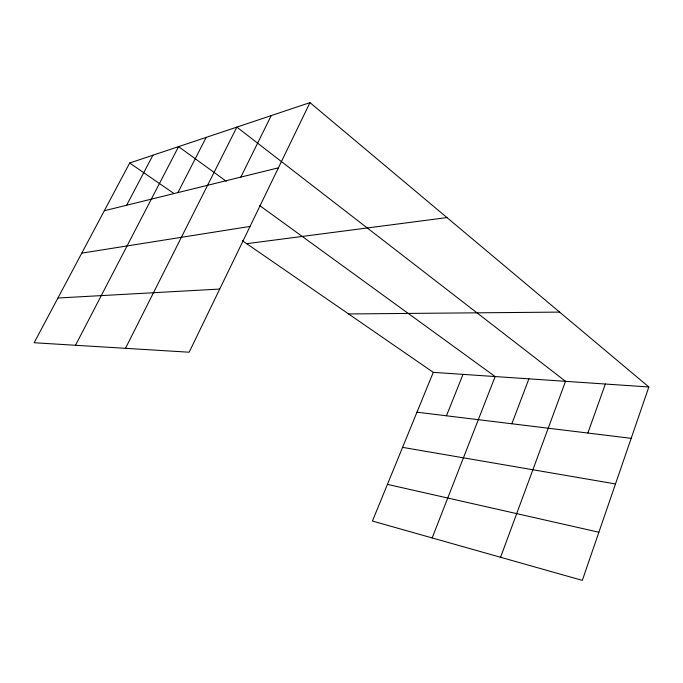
<?xml version="1.0" encoding="UTF-8"?>
<svg xmlns="http://www.w3.org/2000/svg" width="683" height="683" viewBox="0 0 683 683"><rect width="100%" height="100%" fill="white"/><g stroke="black" fill="none" stroke-linecap="round" stroke-linejoin="round"><path stroke-width="1.02" d="M648.85 386.979L582.317 580.379L372.431 521.052L433.27 372.355L648.85 386.979L309.971 102.621L129.685 163.006L34.15 342.746L189.157 352.215L309.971 102.621M587.85 433.039L605.351 384.034M500.579 557.277L565.524 381.327L236.873 127.106L125.484 348.33M511.84 423.767L528.915 378.843M432.16 537.939L495.158 376.555L259.557 205.446M446.451 415.793L463.023 374.378M240.834 177.093L271.236 115.589M177.922 192.597L206.164 137.385M75.514 345.274L178.57 146.632L226.295 181.285M126.637 205.242L152.915 155.22M104.32 210.74L278.399 167.839M81.781 253.137L250.055 226.415M246.674 243.677L446.981 217.587M57.927 298.01L219.73 289.054M348.578 313.949L559.616 312.105M416.971 412.19L631.186 438.332M402.577 447.365L615.494 483.948M387.44 484.375L598.88 532.228M129.685 163.006L174.139 193.656M242.303 240.664L433.27 372.355"/></g></svg>
